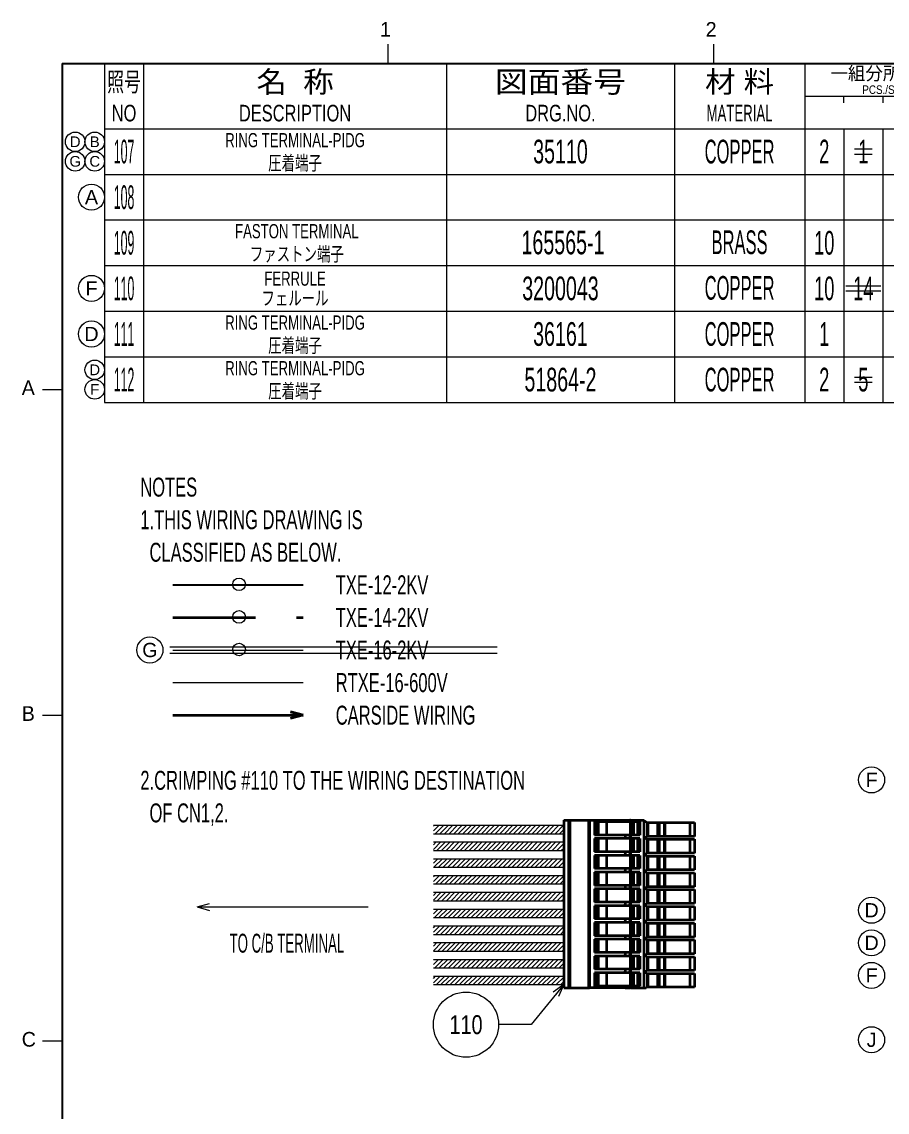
# Model space of a CAD drawing. Header units: millimetres. Extents: x 7 to 587, y 2 to 418.
# Drawn here: x 26.8 to 159.7, y 249.1 to 416.4 of the extents above; entities that cross this region are included whole.
import ezdxf
from ezdxf.enums import TextEntityAlignment as Align

# ---------------------------------------------------------------- set-up
doc = ezdxf.new("R2010")
doc.units = ezdxf.units.MM
doc.linetypes.add('DASHED', pattern=[19, 12.7, -6.3])
for name, color, linetype in [('GR1_05', 7, 'Continuous'), ('GR1_15', 7, 'Continuous'), ('図面枠C7M', 7, 'Continuous'), ('表題、部品表_01', 7, 'Continuous'), ('表題、部品表_02', 7, 'Continuous'), ('表題、部品表_03', 7, 'Continuous')]:
    doc.layers.add(name, color=color, linetype=linetype)
doc.styles.add('HG丸ｺﾞｼｯｸM-PRO', font='')
doc.styles.get('HG丸ｺﾞｼｯｸM-PRO').set_extended_font_data('HG丸ｺﾞｼｯｸM-PRO')
pattern_1 = [(45, (0, 0), (-0.3535534, 0.3535534), [])]

# ---------------------------------------------------------------- blocks, each defined once
blk = doc.blocks.new('BLKF023')
at = {"layer": '図面枠C7M', "color": 4, "linetype": 'Continuous', "lineweight": 13}
for p, q in [((83, 413), (83, 410)), ((133, 413), (133, 410)), ((30, 360), (33, 360)), ((30, 310), (33, 310)), ((30, 260), (33, 260))]:
    blk.add_line(p, q, dxfattribs=at)
at = {"layer": '図面枠C7M', "color": 2, "linetype": 'Continuous', "lineweight": 25}
for q in [(587, 410), (33, 10)]:
    blk.add_line((33, 410), q, dxfattribs=at)
at = {"layer": '図面枠C7M', "color": 4, "linetype": 'Continuous', "lineweight": 13, "style": 'HG丸ｺﾞｼｯｸM-PRO'}
for s, width, p in [('1', 1.003994, (81.79, 413.45)), ('2', 1.003994, (131.79, 413.45)), ('A', 1.002405, (26.79, 358.45)), ('B', 1.004704, (26.79, 308.45))]:
    blk.add_text(s, height=2.25, dxfattribs=dict(at, width=width)).set_placement(p, align=Align.BOTTOM_LEFT)
at = {"layer": '図面枠C7M', "color": 3, "linetype": 'Continuous', "lineweight": 35, "style": 'HG丸ｺﾞｼｯｸM-PRO', "width": 1.001214}
blk.add_text('C', height=2.25, dxfattribs=at).set_placement((26.79, 258.45), align=Align.BOTTOM_LEFT)
blk = doc.blocks.new('FXTIP_ARROW_E')
at = {"color": 0, "linetype": 'Continuous', "lineweight": -2}
for q in [(-1, 0), (-0.966, 0.259), (-0.966, -0.259)]:
    blk.add_line((0, 0), q, dxfattribs=at)
blk = doc.blocks.new('BLKF062')
at = {"layer": '表題、部品表_02', "color": 4, "linetype": 'Continuous', "lineweight": 13}
for p, q in [((39.5, 400), (39.5, 393)), ((39.5, 400), (218, 400)), ((45.5, 400), (45.5, 393)), ((92, 400), (92, 393)), ((127, 400), (127, 393)), ((147, 400), (147, 393)), ((153, 400), (153, 393)), ((159, 400), (159, 393)), ((39.5, 393), (218, 393))]:
    blk.add_line(p, q, dxfattribs=at)
blk = doc.blocks.new('BLKF064')
at = {"layer": '表題、部品表_02', "color": 4, "linetype": 'Continuous', "lineweight": 13}
for p, q in [((39.5, 393), (39.5, 386)), ((39.5, 393), (218, 393)), ((45.5, 393), (45.5, 386)), ((92, 393), (92, 386)), ((127, 393), (127, 386)), ((147, 393), (147, 386)), ((153, 393), (153, 386)), ((159, 393), (159, 386)), ((39.5, 386), (218, 386))]:
    blk.add_line(p, q, dxfattribs=at)
blk = doc.blocks.new('BLKF066')
at = {"layer": '表題、部品表_02', "color": 4, "linetype": 'Continuous', "lineweight": 13}
for p, q in [((39.5, 379), (39.5, 372)), ((39.5, 379), (218, 379)), ((45.5, 379), (45.5, 372)), ((92, 379), (92, 372)), ((127, 379), (127, 372)), ((147, 379), (147, 372)), ((153, 379), (153, 372)), ((159, 379), (159, 372)), ((39.5, 372), (218, 372))]:
    blk.add_line(p, q, dxfattribs=at)
blk = doc.blocks.new('BLKF083')
at = {"layer": '表題、部品表_01', "color": 3, "linetype": 'Continuous', "lineweight": 35}
for p, q in [((110, 293.87), (110.75, 293.87)), ((110, 293.87), (110, 268.13)), ((110.75, 293.87), (110.8, 293.87)), ((110.75, 293.87), (110.75, 268.13)), ((110.8, 293.87), (110.85, 293.87)), ((110.85, 293.87), (110.93, 293.87)), ((110.93, 293.87), (113.8, 293.87)), ((110.93, 293.87), (110.93, 268.13)), ((113.8, 293.87), (113.98, 293.87)), ((113.8, 293.87), (113.8, 268.13)), ((113.98, 293.87), (119.45, 293.87)), ((113.98, 293.87), (113.98, 268.13)), ((114.73, 293.62), (114.73, 291.6)), ((114.87, 293.62), (114.73, 293.62)), ((115.28, 293.62), (114.87, 293.62)), ((114.87, 293.62), (114.87, 291.6)), ((116.59, 293.62), (115.28, 293.62)), ((115.28, 293.62), (115.28, 291.6)), ((116.59, 293.62), (116.59, 291.6)), ((119.45, 293.62), (116.59, 293.62)), ((119.45, 293.87), (120.16, 293.87)), ((119.45, 293.62), (119.45, 293.87)), ((120.16, 293.62), (119.45, 293.62)), ((120.23, 293.87), (120.16, 293.87)), ((120.16, 293.62), (120.16, 293.87)), ((120.16, 293.62), (120.2, 293.62)), ((120.2, 293.62), (120.2, 291.6)), ((120.2, 293.62), (120.23, 293.62)), ((120.23, 293.87), (122.29, 293.87)), ((120.23, 293.62), (120.23, 293.87)), ((120.44, 293.62), (120.23, 293.62)), ((120.73, 293.62), (120.44, 293.62)), ((120.44, 293.62), (120.44, 291.6)), ((120.73, 293.62), (120.73, 291.6)), ((121.34, 293.62), (120.73, 293.62)), ((121.69, 293.62), (121.34, 293.62)), ((121.34, 293.62), (121.34, 291.6)), ((121.69, 293.62), (121.69, 291.6)), ((122.29, 293.87), (122.31, 293.87)), ((122.29, 293.87), (122.29, 268.13)), ((122.31, 293.87), (122.81, 293.52)), ((122.81, 293.52), (122.84, 293.52)), ((122.84, 291.4), (122.84, 293.52)), ((122.84, 293.52), (122.98, 293.52)), ((122.98, 293.52), (124.45, 293.52)), ((122.98, 291.4), (122.98, 293.52)), ((124.45, 293.52), (124.73, 293.52)), ((124.45, 291.4), (124.45, 293.52)), ((124.73, 293.52), (125.45, 293.52)), ((124.73, 291.4), (124.73, 293.52)), ((125.45, 293.52), (125.59, 293.52)), ((125.45, 291.4), (125.45, 293.52)), ((125.59, 291.4), (125.59, 293.52)), ((125.59, 293.52), (129.34, 293.52)), ((129.34, 293.52), (130.09, 293.52)), ((129.34, 293.52), (129.34, 291.4)), ((130.09, 293.52), (130.09, 291.4)), ((114.87, 291.6), (114.73, 291.6)), ((115.28, 291.6), (114.87, 291.6)), ((116.59, 291.6), (115.28, 291.6)), ((119.45, 291.6), (116.59, 291.6)), ((120.16, 291.6), (119.45, 291.6)), ((119.45, 291.6), (119.45, 291.3)), ((119.45, 291.05), (119.45, 291.3)), ((120.16, 291.6), (120.2, 291.6)), ((120.16, 291.6), (120.16, 291.3)), ((120.16, 291.05), (120.16, 291.3)), ((120.16, 291.3), (120.23, 291.3)), ((120.2, 291.6), (120.23, 291.6)), ((120.44, 291.6), (120.23, 291.6)), ((120.23, 291.6), (120.23, 291.3)), ((120.23, 291.05), (120.23, 291.3)), ((120.73, 291.6), (120.44, 291.6)), ((121.34, 291.6), (120.73, 291.6)), ((121.69, 291.6), (121.34, 291.6)), ((122.31, 291.3), (122.81, 290.95)), ((122.31, 291.3), (122.67, 291.3)), ((122.81, 291.4), (122.67, 291.3)), ((122.84, 291.4), (122.81, 291.4)), ((122.98, 291.4), (122.84, 291.4)), ((124.45, 291.4), (122.98, 291.4)), ((124.73, 291.4), (124.45, 291.4)), ((125.45, 291.4), (124.73, 291.4)), ((125.59, 291.4), (125.45, 291.4)), ((129.34, 291.4), (125.59, 291.4)), ((130.09, 291.4), (129.34, 291.4)), ((114.87, 291.05), (114.73, 291.05)), ((114.73, 291.05), (114.73, 289.02)), ((115.28, 291.05), (114.87, 291.05)), ((114.87, 291.05), (114.87, 289.02)), ((116.59, 291.05), (115.28, 291.05)), ((115.28, 291.05), (115.28, 289.02)), ((116.59, 291.05), (116.59, 289.02)), ((119.45, 291.05), (116.59, 291.05)), ((120.16, 291.05), (119.45, 291.05)), ((120.16, 291.05), (120.2, 291.05)), ((120.2, 291.05), (120.23, 291.05)), ((120.2, 291.05), (120.2, 289.02)), ((120.44, 291.05), (120.23, 291.05)), ((120.73, 291.05), (120.44, 291.05)), ((120.44, 291.05), (120.44, 289.02)), ((121.34, 291.05), (120.73, 291.05)), ((120.73, 291.05), (120.73, 289.02)), ((121.69, 291.05), (121.34, 291.05)), ((121.34, 291.05), (121.34, 289.02)), ((121.69, 291.05), (121.69, 289.02)), ((122.81, 290.95), (122.84, 290.95)), ((122.84, 288.82), (122.84, 290.95)), ((122.84, 290.95), (122.98, 290.95)), ((122.98, 288.82), (122.98, 290.95)), ((122.98, 290.95), (124.45, 290.95)), ((124.45, 288.82), (124.45, 290.95)), ((124.45, 290.95), (124.73, 290.95)), ((124.73, 288.82), (124.73, 290.95)), ((124.73, 290.95), (125.45, 290.95)), ((125.45, 288.82), (125.45, 290.95)), ((125.45, 290.95), (125.59, 290.95)), ((125.59, 290.95), (129.34, 290.95)), ((125.59, 288.82), (125.59, 290.95)), ((129.34, 290.95), (130.09, 290.95)), ((129.34, 290.95), (129.34, 288.82)), ((130.09, 290.95), (130.09, 288.82)), ((114.87, 289.02), (114.73, 289.02)), ((114.87, 288.47), (114.73, 288.47)), ((114.73, 288.47), (114.73, 286.45)), ((115.28, 289.02), (114.87, 289.02)), ((115.28, 288.47), (114.87, 288.47)), ((114.87, 288.47), (114.87, 286.45)), ((116.59, 289.02), (115.28, 289.02)), ((116.59, 288.47), (115.28, 288.47)), ((115.28, 288.47), (115.28, 286.45)), ((119.45, 289.02), (116.59, 289.02)), ((116.59, 288.47), (116.59, 286.45)), ((119.45, 288.47), (116.59, 288.47)), ((119.45, 289.02), (119.45, 288.72)), ((120.16, 289.02), (119.45, 289.02)), ((119.45, 288.47), (119.45, 288.72)), ((120.16, 288.47), (119.45, 288.47)), ((120.16, 289.02), (120.2, 289.02)), ((120.16, 289.02), (120.16, 288.72)), ((120.16, 288.72), (120.23, 288.72)), ((120.16, 288.47), (120.16, 288.72)), ((120.16, 288.47), (120.2, 288.47)), ((120.2, 289.02), (120.23, 289.02)), ((120.2, 288.47), (120.23, 288.47)), ((120.2, 288.47), (120.2, 286.45)), ((120.44, 289.02), (120.23, 289.02)), ((120.23, 289.02), (120.23, 288.72)), ((120.23, 288.47), (120.23, 288.72)), ((120.44, 288.47), (120.23, 288.47)), ((120.73, 289.02), (120.44, 289.02)), ((120.44, 288.47), (120.44, 286.45)), ((120.73, 288.47), (120.44, 288.47)), ((121.34, 289.02), (120.73, 289.02)), ((120.73, 288.47), (120.73, 286.45)), ((121.34, 288.47), (120.73, 288.47)), ((121.69, 289.02), (121.34, 289.02)), ((121.34, 288.47), (121.34, 286.45)), ((121.69, 288.47), (121.34, 288.47)), ((121.69, 288.47), (121.69, 286.45)), ((122.31, 288.72), (122.81, 288.37)), ((122.31, 288.72), (122.67, 288.72)), ((122.81, 288.82), (122.67, 288.72)), ((122.84, 288.82), (122.81, 288.82)), ((122.81, 288.37), (122.84, 288.37)), ((122.98, 288.82), (122.84, 288.82)), ((122.84, 286.25), (122.84, 288.37)), ((122.84, 288.37), (122.98, 288.37)), ((124.45, 288.82), (122.98, 288.82)), ((122.98, 286.25), (122.98, 288.37)), ((122.98, 288.37), (124.45, 288.37)), ((124.73, 288.82), (124.45, 288.82)), ((124.45, 286.25), (124.45, 288.37)), ((124.45, 288.37), (124.73, 288.37)), ((125.45, 288.82), (124.73, 288.82)), ((124.73, 286.25), (124.73, 288.37)), ((124.73, 288.37), (125.45, 288.37)), ((125.59, 288.82), (125.45, 288.82)), ((125.45, 286.25), (125.45, 288.37)), ((125.45, 288.37), (125.59, 288.37)), ((129.34, 288.82), (125.59, 288.82)), ((125.59, 288.37), (129.34, 288.37)), ((125.59, 286.25), (125.59, 288.37)), ((130.09, 288.82), (129.34, 288.82)), ((129.34, 288.37), (130.09, 288.37)), ((129.34, 288.37), (129.34, 286.25)), ((130.09, 288.37), (130.09, 286.25)), ((114.87, 286.45), (114.73, 286.45)), ((115.28, 286.45), (114.87, 286.45)), ((116.59, 286.45), (115.28, 286.45)), ((119.45, 286.45), (116.59, 286.45)), ((119.45, 286.45), (119.45, 286.15)), ((120.16, 286.45), (119.45, 286.45)), ((120.16, 286.45), (120.2, 286.45)), ((120.16, 286.45), (120.16, 286.15)), ((120.2, 286.45), (120.23, 286.45)), ((120.44, 286.45), (120.23, 286.45)), ((120.23, 286.45), (120.23, 286.15)), ((120.73, 286.45), (120.44, 286.45)), ((121.34, 286.45), (120.73, 286.45)), ((121.69, 286.45), (121.34, 286.45)), ((122.81, 286.25), (122.67, 286.15)), ((122.84, 286.25), (122.81, 286.25)), ((122.98, 286.25), (122.84, 286.25)), ((124.45, 286.25), (122.98, 286.25)), ((124.73, 286.25), (124.45, 286.25)), ((125.45, 286.25), (124.73, 286.25)), ((125.59, 286.25), (125.45, 286.25)), ((129.34, 286.25), (125.59, 286.25)), ((130.09, 286.25), (129.34, 286.25)), ((114.87, 285.9), (114.73, 285.9)), ((114.73, 285.9), (114.73, 283.87)), ((114.87, 285.9), (114.87, 283.87)), ((115.28, 285.9), (114.87, 285.9)), ((116.59, 285.9), (115.28, 285.9)), ((115.28, 285.9), (115.28, 283.87)), ((116.59, 285.9), (116.59, 283.87)), ((119.45, 285.9), (116.59, 285.9)), ((119.45, 285.9), (119.45, 286.15)), ((120.16, 285.9), (119.45, 285.9)), ((120.16, 285.9), (120.16, 286.15)), ((120.16, 286.15), (120.23, 286.15)), ((120.16, 285.9), (120.2, 285.9)), ((120.2, 285.9), (120.2, 283.87)), ((120.2, 285.9), (120.23, 285.9)), ((120.23, 285.9), (120.23, 286.15)), ((120.44, 285.9), (120.23, 285.9)), ((120.44, 285.9), (120.44, 283.87)), ((120.73, 285.9), (120.44, 285.9)), ((121.34, 285.9), (120.73, 285.9)), ((120.73, 285.9), (120.73, 283.87)), ((121.34, 285.9), (121.34, 283.87)), ((121.69, 285.9), (121.34, 285.9)), ((121.69, 285.9), (121.69, 283.87)), ((122.31, 286.15), (122.81, 285.8)), ((122.31, 286.15), (122.67, 286.15)), ((122.81, 285.8), (122.84, 285.8)), ((122.84, 283.67), (122.84, 285.8)), ((122.84, 285.8), (122.98, 285.8)), ((122.98, 283.67), (122.98, 285.8)), ((122.98, 285.8), (124.45, 285.8)), ((124.45, 283.67), (124.45, 285.8)), ((124.45, 285.8), (124.73, 285.8)), ((124.73, 283.67), (124.73, 285.8)), ((124.73, 285.8), (125.45, 285.8)), ((125.45, 283.67), (125.45, 285.8)), ((125.45, 285.8), (125.59, 285.8)), ((125.59, 283.67), (125.59, 285.8)), ((125.59, 285.8), (129.34, 285.8)), ((129.34, 285.8), (129.34, 283.67)), ((129.34, 285.8), (130.09, 285.8)), ((130.09, 285.8), (130.09, 283.67)), ((114.87, 283.87), (114.73, 283.87)), ((114.73, 283.33), (114.73, 281.3)), ((114.87, 283.33), (114.73, 283.33)), ((115.28, 283.87), (114.87, 283.87)), ((114.87, 283.33), (114.87, 281.3)), ((115.28, 283.33), (114.87, 283.33)), ((116.59, 283.87), (115.28, 283.87)), ((115.28, 283.33), (115.28, 281.3)), ((116.59, 283.33), (115.28, 283.33)), ((119.45, 283.87), (116.59, 283.87)), ((116.59, 283.33), (116.59, 281.3)), ((119.45, 283.33), (116.59, 283.33)), ((119.45, 283.87), (119.45, 283.57)), ((120.16, 283.87), (119.45, 283.87)), ((119.45, 283.33), (119.45, 283.57)), ((120.16, 283.33), (119.45, 283.33)), ((120.16, 283.87), (120.16, 283.57)), ((120.16, 283.87), (120.2, 283.87)), ((120.16, 283.33), (120.16, 283.57)), ((120.16, 283.57), (120.23, 283.57)), ((120.16, 283.33), (120.2, 283.33)), ((120.2, 283.87), (120.23, 283.87)), ((120.2, 283.33), (120.2, 281.3)), ((120.2, 283.33), (120.23, 283.33)), ((120.44, 283.87), (120.23, 283.87)), ((120.23, 283.87), (120.23, 283.57)), ((120.23, 283.33), (120.23, 283.57)), ((120.44, 283.33), (120.23, 283.33)), ((120.73, 283.87), (120.44, 283.87)), ((120.73, 283.33), (120.44, 283.33)), ((120.44, 283.33), (120.44, 281.3)), ((121.34, 283.87), (120.73, 283.87)), ((120.73, 283.33), (120.73, 281.3)), ((121.34, 283.33), (120.73, 283.33)), ((121.69, 283.87), (121.34, 283.87)), ((121.69, 283.33), (121.34, 283.33)), ((121.34, 283.33), (121.34, 281.3)), ((121.69, 283.33), (121.69, 281.3)), ((122.31, 283.57), (122.81, 283.23)), ((122.31, 283.57), (122.67, 283.57)), ((122.81, 283.67), (122.67, 283.57)), ((122.84, 283.67), (122.81, 283.67)), ((122.81, 283.23), (122.84, 283.23)), ((122.98, 283.67), (122.84, 283.67)), ((122.84, 283.23), (122.98, 283.23)), ((122.84, 281.1), (122.84, 283.23)), ((124.45, 283.67), (122.98, 283.67)), ((122.98, 283.23), (124.45, 283.23)), ((122.98, 281.1), (122.98, 283.23)), ((124.73, 283.67), (124.45, 283.67)), ((124.45, 281.1), (124.45, 283.23)), ((124.45, 283.23), (124.73, 283.23)), ((125.45, 283.67), (124.73, 283.67)), ((124.73, 283.23), (125.45, 283.23)), ((124.73, 281.1), (124.73, 283.23)), ((125.59, 283.67), (125.45, 283.67)), ((125.45, 283.23), (125.59, 283.23)), ((125.45, 281.1), (125.45, 283.23)), ((129.34, 283.67), (125.59, 283.67)), ((125.59, 283.23), (129.34, 283.23)), ((125.59, 281.1), (125.59, 283.23)), ((130.09, 283.67), (129.34, 283.67)), ((129.34, 283.23), (129.34, 281.1)), ((129.34, 283.23), (130.09, 283.23)), ((130.09, 283.23), (130.09, 281.1)), ((114.87, 281.3), (114.73, 281.3)), ((115.28, 281.3), (114.87, 281.3)), ((116.59, 281.3), (115.28, 281.3)), ((119.45, 281.3), (116.59, 281.3)), ((120.16, 281.3), (119.45, 281.3)), ((119.45, 281.3), (119.45, 281)), ((120.16, 281.3), (120.16, 281)), ((120.16, 281.3), (120.2, 281.3)), ((120.2, 281.3), (120.23, 281.3)), ((120.44, 281.3), (120.23, 281.3)), ((120.23, 281.3), (120.23, 281)), ((120.73, 281.3), (120.44, 281.3)), ((121.34, 281.3), (120.73, 281.3)), ((121.69, 281.3), (121.34, 281.3)), ((114.73, 280.75), (114.73, 278.73)), ((114.87, 280.75), (114.73, 280.75)), ((114.87, 280.75), (114.87, 278.73)), ((115.28, 280.75), (114.87, 280.75)), ((115.28, 280.75), (115.28, 278.73)), ((116.59, 280.75), (115.28, 280.75)), ((116.59, 280.75), (116.59, 278.73)), ((119.45, 280.75), (116.59, 280.75)), ((119.45, 280.75), (119.45, 281)), ((120.16, 280.75), (119.45, 280.75)), ((120.16, 280.75), (120.16, 281)), ((120.16, 281), (120.23, 281)), ((120.16, 280.75), (120.2, 280.75)), ((120.2, 280.75), (120.2, 278.73)), ((120.2, 280.75), (120.23, 280.75)), ((120.23, 280.75), (120.23, 281)), ((120.44, 280.75), (120.23, 280.75)), ((120.44, 280.75), (120.44, 278.73)), ((120.73, 280.75), (120.44, 280.75)), ((120.73, 280.75), (120.73, 278.73)), ((121.34, 280.75), (120.73, 280.75)), ((121.69, 280.75), (121.34, 280.75)), ((121.34, 280.75), (121.34, 278.73)), ((121.69, 280.75), (121.69, 278.73)), ((122.31, 281), (122.81, 280.65)), ((122.31, 281), (122.67, 281)), ((122.81, 281.1), (122.67, 281)), ((122.84, 281.1), (122.81, 281.1)), ((122.81, 280.65), (122.84, 280.65)), ((122.98, 281.1), (122.84, 281.1)), ((122.84, 280.65), (122.98, 280.65)), ((122.84, 278.53), (122.84, 280.65)), ((124.45, 281.1), (122.98, 281.1)), ((122.98, 280.65), (124.45, 280.65)), ((122.98, 278.53), (122.98, 280.65)), ((124.73, 281.1), (124.45, 281.1)), ((124.45, 280.65), (124.73, 280.65)), ((124.45, 278.53), (124.45, 280.65)), ((125.45, 281.1), (124.73, 281.1)), ((124.73, 280.65), (125.45, 280.65)), ((124.73, 278.53), (124.73, 280.65)), ((125.59, 281.1), (125.45, 281.1)), ((125.45, 278.53), (125.45, 280.65)), ((125.45, 280.65), (125.59, 280.65)), ((129.34, 281.1), (125.59, 281.1)), ((125.59, 280.65), (129.34, 280.65)), ((125.59, 278.53), (125.59, 280.65)), ((130.09, 281.1), (129.34, 281.1)), ((129.34, 280.65), (130.09, 280.65)), ((129.34, 280.65), (129.34, 278.53)), ((130.09, 280.65), (130.09, 278.53)), ((114.87, 278.73), (114.73, 278.73)), ((114.73, 278.18), (114.73, 276.15)), ((114.87, 278.18), (114.73, 278.18)), ((115.28, 278.73), (114.87, 278.73)), ((114.87, 278.18), (114.87, 276.15)), ((115.28, 278.18), (114.87, 278.18)), ((116.59, 278.73), (115.28, 278.73)), ((115.28, 278.18), (115.28, 276.15)), ((116.59, 278.18), (115.28, 278.18)), ((119.45, 278.73), (116.59, 278.73)), ((116.59, 278.18), (116.59, 276.15)), ((119.45, 278.18), (116.59, 278.18)), ((120.16, 278.73), (119.45, 278.73)), ((119.45, 278.73), (119.45, 278.43)), ((119.45, 278.18), (119.45, 278.43)), ((120.16, 278.18), (119.45, 278.18)), ((120.16, 278.73), (120.2, 278.73)), ((120.16, 278.73), (120.16, 278.43)), ((120.16, 278.18), (120.16, 278.43)), ((120.16, 278.43), (120.23, 278.43)), ((120.16, 278.18), (120.2, 278.18)), ((120.2, 278.73), (120.23, 278.73)), ((120.2, 278.18), (120.2, 276.15)), ((120.2, 278.18), (120.23, 278.18)), ((120.44, 278.73), (120.23, 278.73)), ((120.23, 278.73), (120.23, 278.43)), ((120.23, 278.18), (120.23, 278.43)), ((120.44, 278.18), (120.23, 278.18)), ((120.73, 278.73), (120.44, 278.73)), ((120.44, 278.18), (120.44, 276.15)), ((120.73, 278.18), (120.44, 278.18)), ((121.34, 278.73), (120.73, 278.73)), ((121.34, 278.18), (120.73, 278.18)), ((120.73, 278.18), (120.73, 276.15)), ((121.69, 278.73), (121.34, 278.73)), ((121.34, 278.18), (121.34, 276.15)), ((121.69, 278.18), (121.34, 278.18)), ((121.69, 278.18), (121.69, 276.15)), ((122.31, 278.43), (122.81, 278.08)), ((122.31, 278.43), (122.67, 278.43)), ((122.81, 278.53), (122.67, 278.43)), ((122.84, 278.53), (122.81, 278.53)), ((122.81, 278.08), (122.84, 278.08)), ((122.98, 278.53), (122.84, 278.53)), ((122.84, 275.95), (122.84, 278.08)), ((122.84, 278.08), (122.98, 278.08)), ((124.45, 278.53), (122.98, 278.53)), ((122.98, 278.08), (124.45, 278.08)), ((122.98, 275.95), (122.98, 278.08)), ((124.73, 278.53), (124.45, 278.53)), ((124.45, 275.95), (124.45, 278.08)), ((124.45, 278.08), (124.73, 278.08)), ((125.45, 278.53), (124.73, 278.53)), ((124.73, 278.08), (125.45, 278.08)), ((124.73, 275.95), (124.73, 278.08)), ((125.59, 278.53), (125.45, 278.53)), ((125.45, 278.08), (125.59, 278.08)), ((125.45, 275.95), (125.45, 278.08)), ((129.34, 278.53), (125.59, 278.53)), ((125.59, 278.08), (129.34, 278.08)), ((125.59, 275.95), (125.59, 278.08)), ((130.09, 278.53), (129.34, 278.53)), ((129.34, 278.08), (130.09, 278.08)), ((129.34, 278.08), (129.34, 275.95)), ((130.09, 278.08), (130.09, 275.95)), ((114.87, 276.15), (114.73, 276.15)), ((115.28, 276.15), (114.87, 276.15)), ((116.59, 276.15), (115.28, 276.15)), ((119.45, 276.15), (116.59, 276.15)), ((120.16, 276.15), (119.45, 276.15)), ((119.45, 276.15), (119.45, 275.85)), ((120.16, 276.15), (120.2, 276.15)), ((120.16, 276.15), (120.16, 275.85)), ((120.2, 276.15), (120.23, 276.15)), ((120.44, 276.15), (120.23, 276.15)), ((120.23, 276.15), (120.23, 275.85)), ((120.73, 276.15), (120.44, 276.15)), ((121.34, 276.15), (120.73, 276.15)), ((121.69, 276.15), (121.34, 276.15)), ((114.87, 275.6), (114.73, 275.6)), ((114.73, 275.6), (114.73, 273.58)), ((115.28, 275.6), (114.87, 275.6)), ((114.87, 275.6), (114.87, 273.58)), ((116.59, 275.6), (115.28, 275.6)), ((115.28, 275.6), (115.28, 273.58)), ((119.45, 275.6), (116.59, 275.6)), ((116.59, 275.6), (116.59, 273.58)), ((119.45, 275.6), (119.45, 275.85)), ((120.16, 275.6), (119.45, 275.6)), ((120.16, 275.85), (120.23, 275.85)), ((120.16, 275.6), (120.16, 275.85)), ((120.16, 275.6), (120.2, 275.6)), ((120.2, 275.6), (120.2, 273.58)), ((120.2, 275.6), (120.23, 275.6)), ((120.23, 275.6), (120.23, 275.85)), ((120.44, 275.6), (120.23, 275.6)), ((120.73, 275.6), (120.44, 275.6)), ((120.44, 275.6), (120.44, 273.58)), ((121.34, 275.6), (120.73, 275.6)), ((120.73, 275.6), (120.73, 273.58)), ((121.69, 275.6), (121.34, 275.6)), ((121.34, 275.6), (121.34, 273.58)), ((121.69, 275.6), (121.69, 273.58)), ((122.31, 275.85), (122.81, 275.5)), ((122.31, 275.85), (122.67, 275.85)), ((122.81, 275.95), (122.67, 275.85)), ((122.84, 275.95), (122.81, 275.95)), ((122.81, 275.5), (122.84, 275.5)), ((122.98, 275.95), (122.84, 275.95)), ((122.84, 273.38), (122.84, 275.5)), ((122.84, 275.5), (122.98, 275.5)), ((124.45, 275.95), (122.98, 275.95)), ((122.98, 273.38), (122.98, 275.5)), ((122.98, 275.5), (124.45, 275.5)), ((124.73, 275.95), (124.45, 275.95)), ((124.45, 273.38), (124.45, 275.5)), ((124.45, 275.5), (124.73, 275.5)), ((125.45, 275.95), (124.73, 275.95)), ((124.73, 273.38), (124.73, 275.5)), ((124.73, 275.5), (125.45, 275.5)), ((125.59, 275.95), (125.45, 275.95)), ((125.45, 275.5), (125.59, 275.5)), ((125.45, 273.38), (125.45, 275.5)), ((129.34, 275.95), (125.59, 275.95)), ((125.59, 275.5), (129.34, 275.5)), ((125.59, 273.38), (125.59, 275.5)), ((130.09, 275.95), (129.34, 275.95)), ((129.34, 275.5), (130.09, 275.5)), ((129.34, 275.5), (129.34, 273.38)), ((130.09, 275.5), (130.09, 273.38)), ((114.87, 273.58), (114.73, 273.58)), ((114.87, 273.03), (114.73, 273.03)), ((114.73, 273.03), (114.73, 271)), ((115.28, 273.58), (114.87, 273.58)), ((114.87, 273.03), (114.87, 271)), ((115.28, 273.03), (114.87, 273.03)), ((116.59, 273.58), (115.28, 273.58)), ((115.28, 273.03), (115.28, 271)), ((116.59, 273.03), (115.28, 273.03)), ((119.45, 273.58), (116.59, 273.58)), ((119.45, 273.03), (116.59, 273.03)), ((116.59, 273.03), (116.59, 271)), ((119.45, 273.58), (119.45, 273.28)), ((120.16, 273.58), (119.45, 273.58)), ((119.45, 273.03), (119.45, 273.28)), ((120.16, 273.03), (119.45, 273.03)), ((120.16, 273.58), (120.16, 273.28)), ((120.16, 273.58), (120.2, 273.58)), ((120.16, 273.28), (120.23, 273.28)), ((120.16, 273.03), (120.16, 273.28)), ((120.16, 273.03), (120.2, 273.03)), ((120.2, 273.58), (120.23, 273.58)), ((120.2, 273.03), (120.2, 271)), ((120.2, 273.03), (120.23, 273.03)), ((120.44, 273.58), (120.23, 273.58)), ((120.23, 273.58), (120.23, 273.28)), ((120.23, 273.03), (120.23, 273.28)), ((120.44, 273.03), (120.23, 273.03)), ((120.73, 273.58), (120.44, 273.58)), ((120.73, 273.03), (120.44, 273.03)), ((120.44, 273.03), (120.44, 271)), ((121.34, 273.58), (120.73, 273.58)), ((120.73, 273.03), (120.73, 271)), ((121.34, 273.03), (120.73, 273.03)), ((121.69, 273.58), (121.34, 273.58)), ((121.69, 273.03), (121.34, 273.03)), ((121.34, 273.03), (121.34, 271)), ((121.69, 273.03), (121.69, 271)), ((122.31, 273.28), (122.67, 273.28)), ((122.31, 273.28), (122.81, 272.93)), ((122.81, 273.38), (122.67, 273.28)), ((122.84, 273.38), (122.81, 273.38)), ((122.81, 272.93), (122.84, 272.93)), ((122.98, 273.38), (122.84, 273.38)), ((122.84, 270.8), (122.84, 272.93)), ((122.84, 272.93), (122.98, 272.93)), ((124.45, 273.38), (122.98, 273.38)), ((122.98, 270.8), (122.98, 272.93)), ((122.98, 272.93), (124.45, 272.93)), ((124.73, 273.38), (124.45, 273.38)), ((124.45, 272.93), (124.73, 272.93)), ((124.45, 270.8), (124.45, 272.93)), ((125.45, 273.38), (124.73, 273.38)), ((124.73, 270.8), (124.73, 272.93)), ((124.73, 272.93), (125.45, 272.93)), ((125.59, 273.38), (125.45, 273.38)), ((125.45, 272.93), (125.59, 272.93)), ((125.45, 270.8), (125.45, 272.93)), ((129.34, 273.38), (125.59, 273.38)), ((125.59, 272.93), (129.34, 272.93)), ((125.59, 270.8), (125.59, 272.93)), ((130.09, 273.38), (129.34, 273.38)), ((129.34, 272.93), (129.34, 270.8)), ((129.34, 272.93), (130.09, 272.93)), ((130.09, 272.93), (130.09, 270.8)), ((114.87, 271), (114.73, 271)), ((114.87, 270.45), (114.73, 270.45)), ((114.73, 270.45), (114.73, 268.43)), ((115.28, 271), (114.87, 271)), ((115.28, 270.45), (114.87, 270.45)), ((114.87, 270.45), (114.87, 268.43)), ((116.59, 271), (115.28, 271)), ((116.59, 270.45), (115.28, 270.45)), ((115.28, 270.45), (115.28, 268.43)), ((119.45, 271), (116.59, 271)), ((119.45, 270.45), (116.59, 270.45)), ((116.59, 270.45), (116.59, 268.43)), ((119.45, 271), (119.45, 270.7)), ((120.16, 271), (119.45, 271)), ((119.45, 270.45), (119.45, 270.7)), ((120.16, 270.45), (119.45, 270.45)), ((120.16, 271), (120.2, 271)), ((120.16, 271), (120.16, 270.7)), ((120.16, 270.45), (120.16, 270.7)), ((120.16, 270.7), (120.23, 270.7)), ((120.16, 270.45), (120.2, 270.45)), ((120.2, 271), (120.23, 271)), ((120.2, 270.45), (120.2, 268.43)), ((120.2, 270.45), (120.23, 270.45)), ((120.44, 271), (120.23, 271)), ((120.23, 271), (120.23, 270.7)), ((120.23, 270.45), (120.23, 270.7)), ((120.44, 270.45), (120.23, 270.45)), ((120.73, 271), (120.44, 271)), ((120.73, 270.45), (120.44, 270.45)), ((120.44, 270.45), (120.44, 268.43)), ((121.34, 271), (120.73, 271)), ((121.34, 270.45), (120.73, 270.45)), ((120.73, 270.45), (120.73, 268.43)), ((121.69, 271), (121.34, 271)), ((121.69, 270.45), (121.34, 270.45)), ((121.34, 270.45), (121.34, 268.43)), ((121.69, 270.45), (121.69, 268.43)), ((122.31, 270.7), (122.67, 270.7)), ((122.31, 270.7), (122.81, 270.35)), ((122.81, 270.8), (122.67, 270.7)), ((122.84, 270.8), (122.81, 270.8)), ((122.81, 270.35), (122.84, 270.35)), ((122.98, 270.8), (122.84, 270.8)), ((122.84, 270.35), (122.98, 270.35)), ((122.84, 268.23), (122.84, 270.35)), ((124.45, 270.8), (122.98, 270.8)), ((122.98, 270.35), (124.45, 270.35)), ((122.98, 268.23), (122.98, 270.35)), ((124.73, 270.8), (124.45, 270.8)), ((124.45, 270.35), (124.73, 270.35)), ((124.45, 268.23), (124.45, 270.35)), ((125.45, 270.8), (124.73, 270.8)), ((124.73, 270.35), (125.45, 270.35)), ((124.73, 268.23), (124.73, 270.35)), ((125.59, 270.8), (125.45, 270.8)), ((125.45, 270.35), (125.59, 270.35)), ((125.45, 268.23), (125.45, 270.35)), ((129.34, 270.8), (125.59, 270.8)), ((125.59, 270.35), (129.34, 270.35)), ((125.59, 268.23), (125.59, 270.35)), ((130.09, 270.8), (129.34, 270.8)), ((129.34, 270.35), (130.09, 270.35)), ((129.34, 270.35), (129.34, 268.23)), ((130.09, 270.35), (130.09, 268.23)), ((110, 268.13), (110.75, 268.13)), ((110.75, 268.13), (110.93, 268.13)), ((110.93, 268.13), (113.8, 268.13)), ((113.8, 268.13), (113.98, 268.13)), ((119.45, 268.13), (113.98, 268.13)), ((114.87, 268.43), (114.73, 268.43)), ((115.28, 268.43), (114.87, 268.43)), ((116.59, 268.43), (115.28, 268.43)), ((119.45, 268.43), (116.59, 268.43)), ((119.45, 268.43), (119.45, 268.13)), ((120.16, 268.43), (119.45, 268.43)), ((119.45, 268.13), (120.16, 268.13)), ((120.16, 268.43), (120.16, 268.13)), ((120.16, 268.43), (120.2, 268.43)), ((120.23, 268.13), (120.16, 268.13)), ((120.2, 268.43), (120.23, 268.43)), ((120.44, 268.43), (120.23, 268.43)), ((120.23, 268.43), (120.23, 268.13)), ((120.23, 268.13), (122.29, 268.13)), ((120.73, 268.43), (120.44, 268.43)), ((121.34, 268.43), (120.73, 268.43)), ((121.69, 268.43), (121.34, 268.43)), ((122.29, 268.13), (122.67, 268.13)), ((122.81, 268.23), (122.67, 268.13)), ((122.84, 268.23), (122.81, 268.23)), ((122.98, 268.23), (122.84, 268.23)), ((124.45, 268.23), (122.98, 268.23)), ((124.73, 268.23), (124.45, 268.23)), ((125.45, 268.23), (124.73, 268.23)), ((125.59, 268.23), (125.45, 268.23)), ((129.34, 268.23), (125.59, 268.23)), ((130.09, 268.23), (129.34, 268.23))]:
    blk.add_line(p, q, dxfattribs=at)
blk = doc.blocks.new('BLKF084')
at = {"layer": '表題、部品表_01', "linetype": 'Continuous', "lineweight": 13}
h = blk.add_hatch(dxfattribs=at)
h.set_pattern_fill('_USER', color=4, scale=0.5, angle=45, style=0, pattern_type=0)
h.set_pattern_definition(pattern_1)
h.paths.add_polyline_path([(110, 293.11), (90, 293.11), (90, 291.81), (110, 291.81)], flags=0)
at = {"layer": '表題、部品表_01', "color": 4, "linetype": 'Continuous', "lineweight": 13}
for p, q in [((90, 293.11), (110, 293.11)), ((90, 291.81), (110, 291.81))]:
    blk.add_line(p, q, dxfattribs=at)
blk = doc.blocks.new('BLKF085')
at = {"layer": '表題、部品表_01', "linetype": 'Continuous', "lineweight": 13}
h = blk.add_hatch(dxfattribs=at)
h.set_pattern_fill('_USER', color=4, scale=0.5, angle=45, style=0, pattern_type=0)
h.set_pattern_definition(pattern_1)
h.paths.add_polyline_path([(110, 290.54), (90, 290.54), (90, 289.24), (110, 289.24)], flags=0)
at = {"layer": '表題、部品表_01', "color": 4, "linetype": 'Continuous', "lineweight": 13}
for p, q in [((90, 290.54), (110, 290.54)), ((90, 289.24), (110, 289.24))]:
    blk.add_line(p, q, dxfattribs=at)
blk = doc.blocks.new('BLKF086')
at = {"layer": '表題、部品表_01', "linetype": 'Continuous', "lineweight": 13}
h = blk.add_hatch(dxfattribs=at)
h.set_pattern_fill('_USER', color=4, scale=0.5, angle=45, style=0, pattern_type=0)
h.set_pattern_definition(pattern_1)
h.paths.add_polyline_path([(110, 287.96), (90, 287.96), (90, 286.66), (110, 286.66)], flags=0)
at = {"layer": '表題、部品表_01', "color": 4, "linetype": 'Continuous', "lineweight": 13}
for p, q in [((90, 287.96), (110, 287.96)), ((90, 286.66), (110, 286.66))]:
    blk.add_line(p, q, dxfattribs=at)
blk = doc.blocks.new('BLKF087')
at = {"layer": '表題、部品表_01', "linetype": 'Continuous', "lineweight": 13}
h = blk.add_hatch(dxfattribs=at)
h.set_pattern_fill('_USER', color=4, scale=0.5, angle=45, style=0, pattern_type=0)
h.set_pattern_definition(pattern_1)
h.paths.add_polyline_path([(110, 285.39), (90, 285.39), (90, 284.09), (110, 284.09)], flags=0)
at = {"layer": '表題、部品表_01', "color": 4, "linetype": 'Continuous', "lineweight": 13}
for p, q in [((90, 285.39), (110, 285.39)), ((90, 284.09), (110, 284.09))]:
    blk.add_line(p, q, dxfattribs=at)
blk = doc.blocks.new('BLKF088')
at = {"layer": '表題、部品表_01', "linetype": 'Continuous', "lineweight": 13}
h = blk.add_hatch(dxfattribs=at)
h.set_pattern_fill('_USER', color=4, scale=0.5, angle=45, style=0, pattern_type=0)
h.set_pattern_definition(pattern_1)
h.paths.add_polyline_path([(110, 282.81), (90, 282.81), (90, 281.51), (110, 281.51)], flags=0)
at = {"layer": '表題、部品表_01', "color": 4, "linetype": 'Continuous', "lineweight": 13}
for p, q in [((90, 282.81), (110, 282.81)), ((90, 281.51), (110, 281.51))]:
    blk.add_line(p, q, dxfattribs=at)
blk = doc.blocks.new('BLKF089')
at = {"layer": '表題、部品表_01', "linetype": 'Continuous', "lineweight": 13}
h = blk.add_hatch(dxfattribs=at)
h.set_pattern_fill('_USER', color=4, scale=0.5, angle=45, style=0, pattern_type=0)
h.set_pattern_definition(pattern_1)
h.paths.add_polyline_path([(110, 280.24), (90, 280.24), (90, 278.94), (110, 278.94)], flags=0)
at = {"layer": '表題、部品表_01', "color": 4, "linetype": 'Continuous', "lineweight": 13}
for p, q in [((90, 280.24), (110, 280.24)), ((90, 278.94), (110, 278.94))]:
    blk.add_line(p, q, dxfattribs=at)
blk = doc.blocks.new('BLKF090')
at = {"layer": '表題、部品表_01', "linetype": 'Continuous', "lineweight": 13}
h = blk.add_hatch(dxfattribs=at)
h.set_pattern_fill('_USER', color=4, scale=0.5, angle=45, style=0, pattern_type=0)
h.set_pattern_definition(pattern_1)
h.paths.add_polyline_path([(110, 277.66), (90, 277.66), (90, 276.36), (110, 276.36)], flags=0)
at = {"layer": '表題、部品表_01', "color": 4, "linetype": 'Continuous', "lineweight": 13}
for p, q in [((90, 277.66), (110, 277.66)), ((90, 276.36), (110, 276.36))]:
    blk.add_line(p, q, dxfattribs=at)
blk = doc.blocks.new('BLKF091')
at = {"layer": '表題、部品表_01', "linetype": 'Continuous', "lineweight": 13}
h = blk.add_hatch(dxfattribs=at)
h.set_pattern_fill('_USER', color=4, scale=0.5, angle=45, style=0, pattern_type=0)
h.set_pattern_definition(pattern_1)
h.paths.add_polyline_path([(110, 275.09), (90, 275.09), (90, 273.79), (110, 273.79)], flags=0)
at = {"layer": '表題、部品表_01', "color": 4, "linetype": 'Continuous', "lineweight": 13}
for p, q in [((90, 275.09), (110, 275.09)), ((90, 273.79), (110, 273.79))]:
    blk.add_line(p, q, dxfattribs=at)
blk = doc.blocks.new('BLKF092')
at = {"layer": '表題、部品表_01', "linetype": 'Continuous', "lineweight": 13}
h = blk.add_hatch(dxfattribs=at)
h.set_pattern_fill('_USER', color=4, scale=0.5, angle=45, style=0, pattern_type=0)
h.set_pattern_definition(pattern_1)
h.paths.add_polyline_path([(110, 272.51), (90, 272.51), (90, 271.21), (110, 271.21)], flags=0)
at = {"layer": '表題、部品表_01', "color": 4, "linetype": 'Continuous', "lineweight": 13}
for p, q in [((90, 272.51), (110, 272.51)), ((90, 271.21), (110, 271.21))]:
    blk.add_line(p, q, dxfattribs=at)
blk = doc.blocks.new('BLKF093')
at = {"layer": '表題、部品表_01', "linetype": 'Continuous', "lineweight": 13}
h = blk.add_hatch(dxfattribs=at)
h.set_pattern_fill('_USER', color=4, scale=0.5, angle=45, style=0, pattern_type=0)
h.set_pattern_definition(pattern_1)
h.paths.add_polyline_path([(110, 269.94), (90, 269.94), (90, 268.64), (110, 268.64)], flags=0)
at = {"layer": '表題、部品表_01', "color": 4, "linetype": 'Continuous', "lineweight": 13}
for p, q in [((90, 269.94), (110, 269.94)), ((90, 268.64), (110, 268.64))]:
    blk.add_line(p, q, dxfattribs=at)
blk = doc.blocks.new('FXTIP_ARROW_S')
at = {"color": 0, "linetype": 'Continuous', "lineweight": -2}
for q in [(-1, 0), (-0.966, 0.259), (-0.966, -0.259)]:
    blk.add_line((0, 0), q, dxfattribs=at)
blk = doc.blocks.new('BLKF105')
at = {"layer": '表題、部品表_02', "color": 4, "linetype": 'Continuous', "lineweight": 13}
for p, q in [((39.5, 386), (39.5, 379)), ((39.5, 386), (218, 386)), ((45.5, 386), (45.5, 379)), ((92, 386), (92, 379)), ((127, 386), (127, 379)), ((147, 386), (147, 379)), ((153, 386), (153, 379)), ((159, 386), (159, 379)), ((39.5, 379), (218, 379))]:
    blk.add_line(p, q, dxfattribs=at)
blk = doc.blocks.new('BLKF115')
at = {"layer": 'GR1_05', "color": 4, "linetype": 'Continuous', "lineweight": 13}
blk.add_circle((37.5, 389.5), 2, dxfattribs=at)
at = {"layer": 'GR1_05', "color": 4, "linetype": 'Continuous', "lineweight": 13, "style": 'HG丸ｺﾞｼｯｸM-PRO', "width": 1.042301}
blk.add_text('A', height=2.18, dxfattribs=at).set_placement((37.5, 389.5), align=Align.MIDDLE_CENTER)
blk = doc.blocks.new('BLKF124')
at = {"layer": 'GR1_05', "color": 4, "linetype": 'Continuous', "lineweight": 13}
blk.add_circle((157.27, 280.06), 2, dxfattribs=at)
at = {"layer": 'GR1_05', "color": 4, "linetype": 'Continuous', "lineweight": 13, "style": 'HG丸ｺﾞｼｯｸM-PRO', "width": 1.042833}
blk.add_text('D', height=2.18, dxfattribs=at).set_placement((157.27, 280.06), align=Align.MIDDLE_CENTER)
blk = doc.blocks.new('BLKF125')
at = {"layer": 'GR1_05', "color": 4, "linetype": 'Continuous', "lineweight": 13}
blk.add_circle((157.27, 275.06), 2, dxfattribs=at)
at = {"layer": 'GR1_05', "color": 4, "linetype": 'Continuous', "lineweight": 13, "style": 'HG丸ｺﾞｼｯｸM-PRO', "width": 1.042833}
blk.add_text('D', height=2.18, dxfattribs=at).set_placement((157.27, 275.06), align=Align.MIDDLE_CENTER)
blk = doc.blocks.new('BLKF128')
at = {"layer": '表題、部品表_02', "color": 4, "linetype": 'Continuous', "lineweight": 13}
for p, q in [((39.5, 372), (39.5, 365)), ((39.5, 372), (218, 372)), ((45.5, 372), (45.5, 365)), ((92, 372), (92, 365)), ((127, 372), (127, 365)), ((147, 372), (147, 365)), ((153, 372), (153, 365)), ((159, 372), (159, 365)), ((39.5, 365), (218, 365))]:
    blk.add_line(p, q, dxfattribs=at)
blk = doc.blocks.new('BLKF130')
at = {"layer": '表題、部品表_02', "color": 4, "linetype": 'Continuous', "lineweight": 13}
for p, q in [((39.5, 365), (39.5, 358)), ((39.5, 365), (218, 365)), ((45.5, 365), (45.5, 358)), ((92, 365), (92, 358)), ((127, 365), (127, 358)), ((147, 365), (147, 358)), ((153, 365), (153, 358)), ((159, 365), (159, 358)), ((39.5, 358), (218, 358))]:
    blk.add_line(p, q, dxfattribs=at)
blk = doc.blocks.new('BLKF132')
at = {"layer": 'GR1_05', "color": 4, "linetype": 'Continuous', "lineweight": 13}
blk.add_circle((37.5, 368.5), 2, dxfattribs=at)
at = {"layer": 'GR1_05', "color": 4, "linetype": 'Continuous', "lineweight": 13, "style": 'HG丸ｺﾞｼｯｸM-PRO', "width": 1.042833}
blk.add_text('D', height=2.18, dxfattribs=at).set_placement((37.5, 368.5), align=Align.MIDDLE_CENTER)
blk = doc.blocks.new('BLKF157')
at = {"layer": '表題、部品表_01', "color": 4, "linetype": 'Continuous', "lineweight": 13}
for p, q in [((39.5, 410), (39.5, 400)), ((39.5, 410), (218, 410)), ((45.5, 410), (45.5, 400)), ((92, 410), (92, 400)), ((127, 410), (127, 400)), ((147, 410), (147, 400)), ((171, 410), (171, 400)), ((179, 410), (179, 400)), ((218, 410), (218, 400)), ((147, 405), (171, 405)), ((153, 404), (153, 405)), ((159, 405), (159, 404)), ((165, 405), (165, 404)), ((39.5, 400), (218, 400))]:
    blk.add_line(p, q, dxfattribs=at)
at = {"layer": '表題、部品表_01', "color": 3, "linetype": 'Continuous', "lineweight": 35, "style": 'HG丸ｺﾞｼｯｸM-PRO'}
for s, height, width, p in [('照号', 2.909, 0.651535, (42.5, 407.2)), ('名  称', 3.273, 1.042426, (68.75, 407.2)), ('図面番号', 3.273, 1.127518, (109.5, 407.2)), ('材 料', 3.273, 1.042439, (137, 407.2)), ('一組分所要数', 2.036, 0.966638, (159, 408.5)), ('質量', 2.909, 0.781842, (175, 407.5)), ('記  事', 3.273, 1.042426, (198.5, 407.2)), ('PCS./SET.', 1.309, 0.862935, (159.5, 406)), ('NO', 2.545, 0.740841, (42.5, 402.4)), ('DESCRIPTION', 2.5455, 0.741365, (68.75, 402.4)), ('DRG.NO.', 2.545, 0.741189, (109.5, 402.4)), ('MATERIAL', 2.545, 0.594756, (137, 402.4)), ('REMARKS', 2.545, 0.742803, (198.5, 402.4)), ('WEIGHT', 1.309, 0.635507, (175, 402.5))]:
    blk.add_text(s, height=height, dxfattribs=dict(at, width=width)).set_placement(p, align=Align.MIDDLE_CENTER)
blk = doc.blocks.new('BLKF156')
at = {"layer": '表題、部品表_01', "color": 3, "linetype": 'Continuous', "lineweight": 13}
blk.add_blockref('BLKF157', (0, 0), dxfattribs=at)
blk = doc.blocks.new('BLKF161')
at = {"layer": 'GR1_05', "color": 4, "linetype": 'Continuous', "lineweight": 13}
blk.add_circle((38, 398), 1.5, dxfattribs=at)
at = {"layer": 'GR1_05', "color": 4, "linetype": 'Continuous', "lineweight": 13, "style": 'HG丸ｺﾞｼｯｸM-PRO', "width": 1.04272}
blk.add_text('B', height=1.64, dxfattribs=at).set_placement((38, 398), align=Align.MIDDLE_CENTER)
blk = doc.blocks.new('BLKF162')
at = {"layer": 'GR1_05', "color": 4, "linetype": 'Continuous', "lineweight": 13}
blk.add_circle((38, 395), 1.5, dxfattribs=at)
at = {"layer": 'GR1_05', "color": 4, "linetype": 'Continuous', "lineweight": 13, "style": 'HG丸ｺﾞｼｯｸM-PRO', "width": 1.042931}
blk.add_text('C', height=1.64, dxfattribs=at).set_placement((38, 395), align=Align.MIDDLE_CENTER)
blk = doc.blocks.new('BLKF163')
at = {"layer": 'GR1_05', "color": 4, "linetype": 'Continuous', "lineweight": 13}
blk.add_circle((35, 398), 1.5, dxfattribs=at)
at = {"layer": 'GR1_05', "color": 4, "linetype": 'Continuous', "lineweight": 13, "style": 'HG丸ｺﾞｼｯｸM-PRO', "width": 1.042833}
blk.add_text('D', height=1.64, dxfattribs=at).set_placement((35, 398), align=Align.MIDDLE_CENTER)
blk = doc.blocks.new('BLKF178')
at = {"layer": 'GR1_05', "color": 4, "linetype": 'Continuous', "lineweight": 13}
blk.add_circle((157.27, 300.06), 2, dxfattribs=at)
at = {"layer": 'GR1_05', "color": 4, "linetype": 'Continuous', "lineweight": 13, "style": 'HG丸ｺﾞｼｯｸM-PRO', "width": 1.042153}
blk.add_text('F', height=2.18, dxfattribs=at).set_placement((157.27, 300.06), align=Align.MIDDLE_CENTER)
blk = doc.blocks.new('BLKF179')
at = {"layer": 'GR1_05', "color": 4, "linetype": 'Continuous', "lineweight": 13}
blk.add_circle((157.27, 270.06), 2, dxfattribs=at)
at = {"layer": 'GR1_05', "color": 4, "linetype": 'Continuous', "lineweight": 13, "style": 'HG丸ｺﾞｼｯｸM-PRO', "width": 1.042153}
blk.add_text('F', height=2.18, dxfattribs=at).set_placement((157.27, 270.06), align=Align.MIDDLE_CENTER)
blk = doc.blocks.new('BLKF183')
at = {"layer": 'GR1_05', "color": 4, "linetype": 'Continuous', "lineweight": 13}
blk.add_circle((38, 363), 1.5, dxfattribs=at)
at = {"layer": 'GR1_05', "color": 4, "linetype": 'Continuous', "lineweight": 13, "style": 'HG丸ｺﾞｼｯｸM-PRO', "width": 1.042833}
blk.add_text('D', height=1.64, dxfattribs=at).set_placement((38, 363), align=Align.MIDDLE_CENTER)
blk = doc.blocks.new('BLKF184')
at = {"layer": 'GR1_05', "color": 4, "linetype": 'Continuous', "lineweight": 13}
blk.add_circle((38, 360), 1.5, dxfattribs=at)
at = {"layer": 'GR1_05', "color": 4, "linetype": 'Continuous', "lineweight": 13, "style": 'HG丸ｺﾞｼｯｸM-PRO', "width": 1.042153}
blk.add_text('F', height=1.64, dxfattribs=at).set_placement((38, 360), align=Align.MIDDLE_CENTER)
blk = doc.blocks.new('BLKF185')
at = {"layer": 'GR1_05', "color": 4, "linetype": 'Continuous', "lineweight": 13}
blk.add_circle((37.5, 375.5), 2, dxfattribs=at)
at = {"layer": 'GR1_05', "color": 4, "linetype": 'Continuous', "lineweight": 13, "style": 'HG丸ｺﾞｼｯｸM-PRO', "width": 1.042153}
blk.add_text('F', height=2.18, dxfattribs=at).set_placement((37.5, 375.5), align=Align.MIDDLE_CENTER)
blk = doc.blocks.new('BLKF188')
at = {"layer": 'GR1_05', "color": 4, "linetype": 'Continuous', "lineweight": 13}
blk.add_circle((46.47, 320), 2, dxfattribs=at)
at = {"layer": 'GR1_05', "color": 4, "linetype": 'Continuous', "lineweight": 13, "style": 'HG丸ｺﾞｼｯｸM-PRO', "width": 1.042883}
blk.add_text('G', height=2.18, dxfattribs=at).set_placement((46.47, 320), align=Align.MIDDLE_CENTER)
blk = doc.blocks.new('BLKF190')
at = {"layer": 'GR1_05', "color": 4, "linetype": 'Continuous', "lineweight": 13}
blk.add_circle((35, 395), 1.5, dxfattribs=at)
at = {"layer": 'GR1_05', "color": 4, "linetype": 'Continuous', "lineweight": 13, "style": 'HG丸ｺﾞｼｯｸM-PRO', "width": 1.042883}
blk.add_text('G', height=1.64, dxfattribs=at).set_placement((35, 395), align=Align.MIDDLE_CENTER)
blk = doc.blocks.new('BLKF246')
at = {"layer": 'GR1_05', "color": 4, "linetype": 'Continuous', "lineweight": 13}
blk.add_circle((157.27, 260.18), 2, dxfattribs=at)
at = {"layer": 'GR1_05', "color": 4, "linetype": 'Continuous', "lineweight": 13, "style": 'HG丸ｺﾞｼｯｸM-PRO', "width": 1.042809}
blk.add_text('J', height=2.18, dxfattribs=at).set_placement((157.27, 260.18), align=Align.MIDDLE_CENTER)

msp = doc.modelspace()

# ---------------------------------------------------------------- linework, layer by layer
at = {"layer": 'GR1_05', "color": 4, "linetype": 'Continuous', "lineweight": 13}
for p, q in [((154.65, 396.9), (157.35, 396.9)), ((154.65, 396.1), (157.35, 396.1)), ((153.32, 375.9), (158.71, 375.9)), ((153.32, 375.1), (158.71, 375.1)), ((154.65, 361.9), (157.35, 361.9)), ((154.65, 361.1), (157.35, 361.1)), ((49.54, 320.5), (99.8, 320.5)), ((50, 320), (70, 320)), ((49.54, 319.5), (99.8, 319.5))]:
    msp.add_line(p, q, dxfattribs=at)
msp.add_circle((60.16, 320.08), 0.963, dxfattribs=at)
at = {"layer": 'GR1_15', "color": 4, "linetype": 'Continuous', "lineweight": 13}
for p, q in [((110, 268.64), (105, 262.5)), ((105, 262.5), (100, 262.5))]:
    msp.add_line(p, q, dxfattribs=at)
msp.add_circle((95, 262.5), 5, dxfattribs=at)
at = {"layer": '表題、部品表_01', "color": 2, "linetype": 'Continuous', "lineweight": 25}
msp.add_line((50, 330), (70, 330), dxfattribs=at)
at = {"layer": '表題、部品表_01', "color": 3, "linetype": 'DASHED', "lineweight": 35}
msp.add_line((50, 325), (70, 325), dxfattribs=at)
at = {"layer": '表題、部品表_01', "color": 4, "linetype": 'Continuous', "lineweight": 13}
for p, q in [((50, 315), (70, 315)), ((53.7, 280.56), (80, 280.56))]:
    msp.add_line(p, q, dxfattribs=at)
at = {"layer": '表題、部品表_01', "color": 3, "linetype": 'Continuous', "lineweight": 35}
msp.add_line((50, 310), (70, 310), dxfattribs=at)
at = {"layer": '表題、部品表_01', "color": 4, "linetype": 'Continuous', "lineweight": 13}
for centre in [(60.16, 330.08), (60.16, 325.08)]:
    msp.add_circle(centre, 0.963, dxfattribs=at)

# ---------------------------------------------------------------- block references
at = {"layer": 'GR1_05', "color": 4, "linetype": 'Continuous', "lineweight": 13}
for name in ['BLKF163', 'BLKF161', 'BLKF190', 'BLKF162', 'BLKF115', 'BLKF185', 'BLKF132', 'BLKF183', 'BLKF184', 'BLKF188', 'BLKF178', 'BLKF124', 'BLKF125', 'BLKF179', 'BLKF246']:
    msp.add_blockref(name, (0, 0), dxfattribs=at)
at = {"layer": 'GR1_15', "color": 4, "linetype": 'Continuous', "lineweight": 13, "xscale": 2, "yscale": 2, "rotation": 50.83153733292919}
msp.add_blockref('FXTIP_ARROW_S', (110, 268.64), dxfattribs=at)
at = {"layer": '図面枠C7M', "color": 4, "linetype": 'Continuous', "lineweight": 13}
msp.add_blockref('BLKF023', (0, 0), dxfattribs=at)
at = {"layer": '表題、部品表_01', "color": 3, "linetype": 'Continuous', "lineweight": 13}
msp.add_blockref('BLKF156', (0, 0), dxfattribs=at)
at = {"layer": '表題、部品表_01', "color": 3, "linetype": 'Continuous', "lineweight": 35, "xscale": 2, "yscale": 2, "rotation": 360}
msp.add_blockref('FXTIP_ARROW_E', (70, 310), dxfattribs=at)
at = {"layer": '表題、部品表_01', "color": 4, "linetype": 'Continuous', "lineweight": 13}
for name in ['BLKF084', 'BLKF085', 'BLKF086', 'BLKF087', 'BLKF088', 'BLKF089', 'BLKF090', 'BLKF091', 'BLKF092', 'BLKF093']:
    msp.add_blockref(name, (0, 0), dxfattribs=at)
at = {"layer": '表題、部品表_01', "color": 3, "linetype": 'Continuous', "lineweight": 35}
msp.add_blockref('BLKF083', (0, 0), dxfattribs=at)
at = {"layer": '表題、部品表_01', "color": 4, "linetype": 'Continuous', "lineweight": 13, "xscale": 2, "yscale": 2, "rotation": 180}
msp.add_blockref('FXTIP_ARROW_S', (53.7, 280.56), dxfattribs=at)
at = {"layer": '表題、部品表_02', "color": 4, "linetype": 'Continuous', "lineweight": 13}
for name in ['BLKF062', 'BLKF064', 'BLKF105', 'BLKF066', 'BLKF128', 'BLKF130']:
    msp.add_blockref(name, (0, 0), dxfattribs=at)

# ---------------------------------------------------------------- texts
at = {"layer": 'GR1_05', "color": 3, "linetype": 'Continuous', "lineweight": 35, "style": 'HG丸ｺﾞｼｯｸM-PRO', "width": 0.576062}
for s, height, p in [('1', 3.64, (156, 396.5)), ('14', 3.636, (156, 375.5)), ('5', 3.64, (156, 361.5))]:
    msp.add_text(s, height=height, dxfattribs=at).set_placement(p, align=Align.MIDDLE_CENTER)
at = {"layer": 'GR1_05', "color": 3, "linetype": 'Continuous', "lineweight": 35, "style": 'HG丸ｺﾞｼｯｸM-PRO', "width": 0.651604}
msp.add_text('TXE-16-2KV', height=2.909, dxfattribs=at).set_placement((75, 320), align=Align.MIDDLE_LEFT)
at = {"layer": 'GR1_15', "color": 3, "linetype": 'Continuous', "lineweight": 35, "style": 'HG丸ｺﾞｼｯｸM-PRO', "width": 0.784542}
msp.add_text('110', height=2.909, rotation=0, dxfattribs=at).set_placement((95, 262.5), align=Align.MIDDLE_CENTER)
at = {"layer": '表題、部品表_01', "color": 3, "linetype": 'Continuous', "lineweight": 35, "style": 'HG丸ｺﾞｼｯｸM-PRO'}
for s, height, width, p in [('NOTES', 2.909, 0.651237, (45, 345)), ('1.THIS WIRING DRAWING IS', 2.9091, 0.652686, (45, 340)), ('  CLASSIFIED AS BELOW.', 2.9091, 0.651918, (45, 335)), ('TXE-12-2KV', 2.909, 0.651604, (75, 330)), ('TXE-14-2KV', 2.909, 0.651604, (75, 325)), ('RTXE-16-600V', 2.9091, 0.651876, (75, 315)), ('CARSIDE WIRING', 2.9091, 0.652911, (75, 310)), ('2.CRIMPING #110 TO THE WIRING DESTINATION', 2.9091, 0.652175, (45, 300)), ('  OF CN1,2.', 2.9091, 0.651825, (45, 295))]:
    msp.add_text(s, height=height, dxfattribs=dict(at, width=width)).set_placement(p, align=Align.MIDDLE_LEFT)
at = {"layer": '表題、部品表_01', "color": 3, "linetype": 'Continuous', "lineweight": 35, "style": 'HG丸ｺﾞｼｯｸM-PRO', "width": 0.522057}
msp.add_text('TO C/B TERMINAL', height=2.9091, dxfattribs=at).set_placement((67.5, 275), align=Align.MIDDLE_CENTER)
at = {"layer": '表題、部品表_03', "color": 3, "linetype": 'Continuous', "lineweight": 35, "style": 'HG丸ｺﾞｼｯｸM-PRO'}
for s, height, width, p in [('107', 3.636, 0.389528, (42.5, 396.5)), ('RING TERMINAL-PIDG', 2.1818, 0.692588, (68.75, 398.25)), ('35110', 3.636, 0.619953, (109.5, 396.5)), ('COPPER', 3.636, 0.52205, (137, 396.5)), ('2', 3.64, 0.576062, (150, 396.5)), ('圧着端子', 2.182, 0.692256, (68.75, 394.75)), ('108', 3.636, 0.389528, (42.5, 389.5)), ('FASTON TERMINAL', 2.1818, 0.692593, (69.03, 384.28)), ('109', 3.636, 0.389528, (42.5, 382.5)), ('165565-1', 3.636, 0.619824, (109.89, 382.55)), ('BRASS', 3.636, 0.521751, (137, 382.58)), ('10', 3.636, 0.576062, (150, 382.5)), ('ファストン端子', 2.182, 0.692256, (69.03, 380.78)), ('110', 3.636, 0.389528, (42.5, 375.5)), ('FERRULE', 2.182, 0.691911, (68.75, 377)), ('3200043', 3.636, 0.619953, (109.5, 375.5)), ('COPPER', 3.636, 0.52205, (137, 375.58)), ('10', 3.636, 0.576062, (150, 375.5)), ('フェルール', 2.182, 0.692256, (68.75, 374)), ('111', 3.636, 0.389528, (42.5, 368.5)), ('RING TERMINAL-PIDG', 2.1818, 0.692588, (68.75, 370.25)), ('36161', 3.636, 0.619953, (109.5, 368.5)), ('COPPER', 3.636, 0.52205, (137, 368.5)), ('1', 3.64, 0.576062, (150, 368.5)), ('圧着端子', 2.182, 0.692256, (68.75, 366.75)), ('112', 3.636, 0.389528, (42.5, 361.5)), ('RING TERMINAL-PIDG', 2.1818, 0.692588, (68.75, 363.25)), ('51864-2', 3.636, 0.619805, (109.5, 361.5)), ('COPPER', 3.636, 0.52205, (137, 361.5)), ('2', 3.64, 0.576062, (150, 361.5)), ('圧着端子', 2.182, 0.692256, (68.75, 359.75))]:
    msp.add_text(s, height=height, dxfattribs=dict(at, width=width)).set_placement(p, align=Align.MIDDLE_CENTER)

doc.saveas('drawing.dxf')
